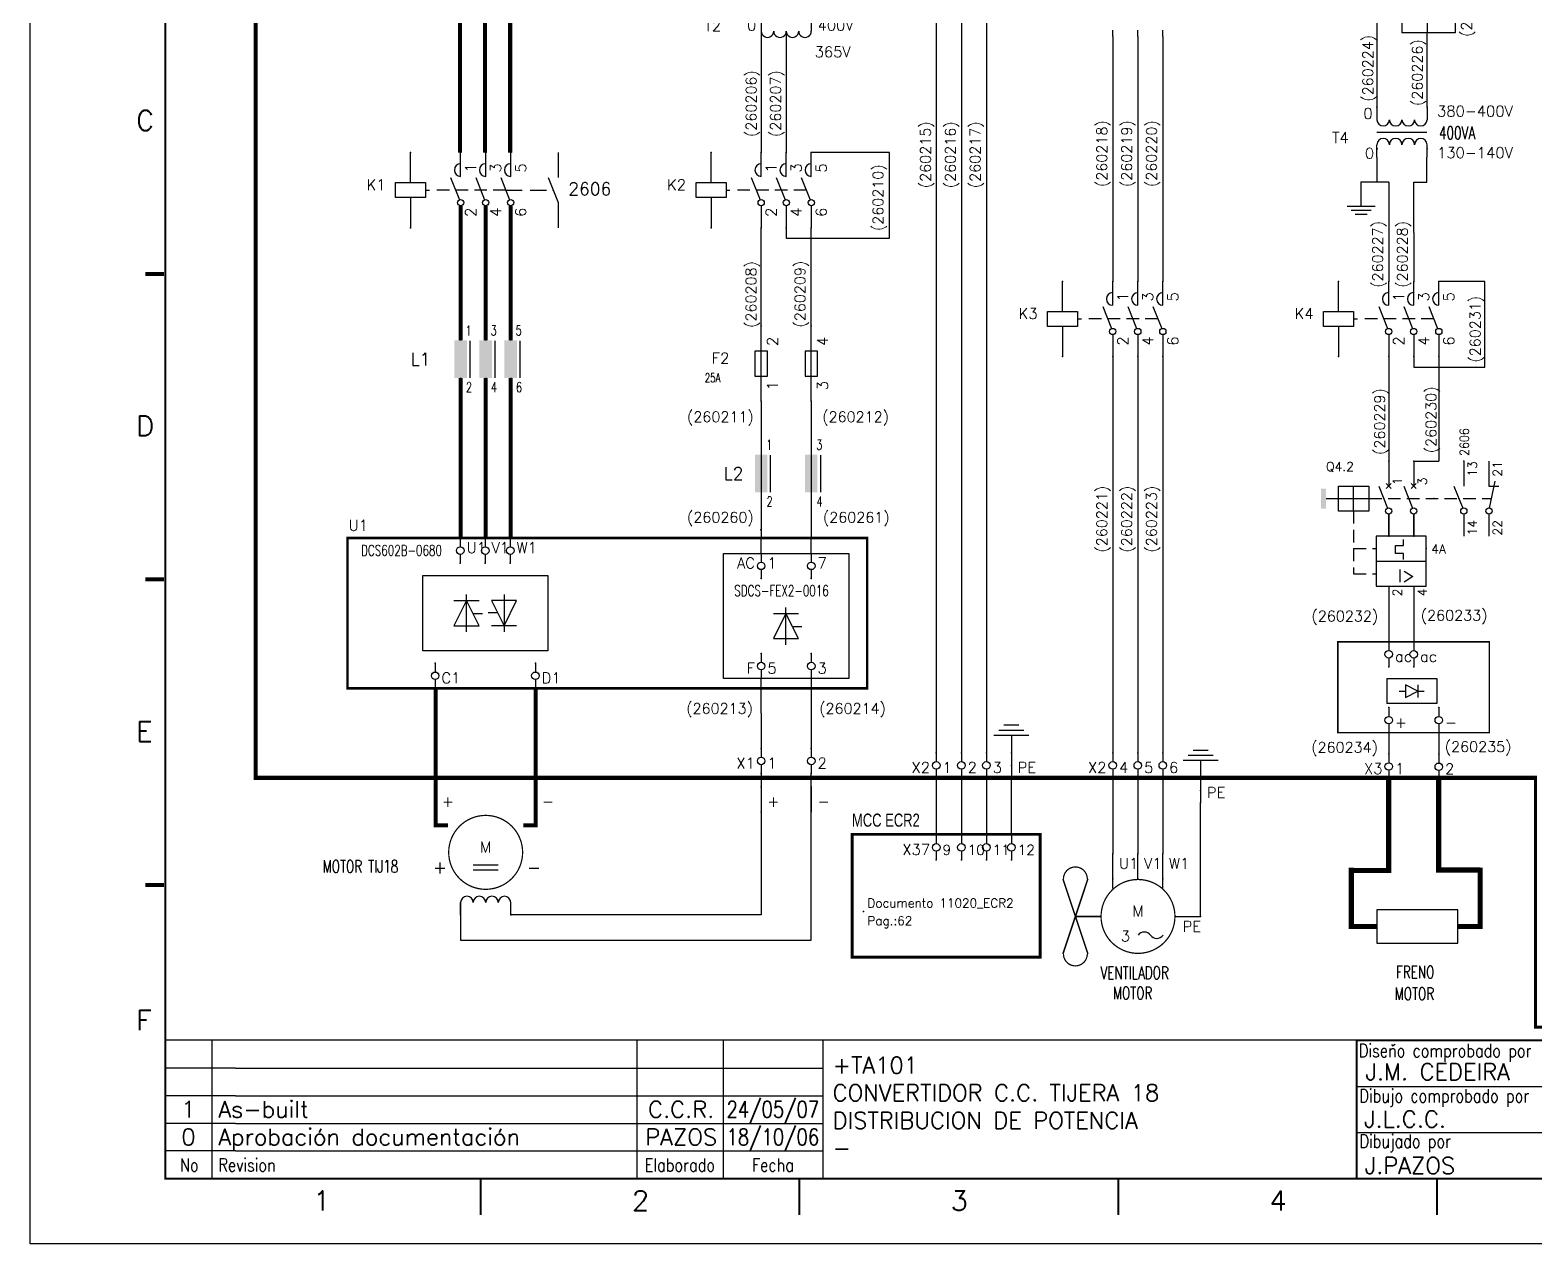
# Model space of a CAD drawing. Extents: x -25 to 1044, y -25744 to 292.
# Drawn here: x -3.7 to 226.6, y -302.2 to -116.4 of the extents above; entities that cross this region are included whole.
import ezdxf
from ezdxf.enums import TextEntityAlignment as Align

# ---------------------------------------------------------------- set-up
doc = ezdxf.new("R2010")
doc.units = 0
doc.header["$LTSCALE"] = 10
doc.header["$MEASUREMENT"] = 0
doc.linetypes.add('DASHDOT', pattern=[1, 0.5, -0.25, 0, -0.25])
doc.linetypes.add('HIDDEN', pattern=[0.375, 0.25, -0.125])
doc.layers.get('0').update_dxf_attribs({"linetype": 'CONTINUOUS'})
for name, color, linetype in [('$MKLNK', 7, 'HIDDEN'), ('1', 7, 'CONTINUOUS'), ('10', 5, 'CONTINUOUS'), ('102', 7, 'CONTINUOUS'), ('2', 7, 'CONTINUOUS'), ('4', 7, 'HIDDEN'), ('8', 1, 'CONTINUOUS'), ('9', 6, 'CONTINUOUS'), ('DIBUJO', 7, 'CONTINUOUS'), ('NODE', 7, 'CONTINUOUS')]:
    doc.layers.add(name, color=color, linetype=linetype)
doc.styles.add('HELV', font='HELVBLD.SHX', dxfattribs={"width": 1.2})
doc.styles.add('LABEL', font='SIMPLEX', dxfattribs={"width": 0.8, "height": 4})
doc.styles.add('ROMANS', font='romans')
doc.styles.get("Standard").update_dxf_attribs({"font": 'simplex'})

# ---------------------------------------------------------------- blocks, each defined once
blk = doc.blocks.new('NOD', base_point=(237.5, 170))
at = {"layer": 'NODE'}
blk.add_point((237.5, 170), dxfattribs=at)
blk = doc.blocks.new('$071501S')
at = {"layer": '2'}
for p, q in [((0, -6), (0, 0)), ((-3, -6), (3, -6)), ((-3, -9), (-3, -6)), ((3, -6), (3, -9)), ((3, -9), (-3, -9)), ((0, -9), (0, -15))]:
    blk.add_line(p, q, dxfattribs=at)
at = {"layer": '2', "rotation": 90}
for p in [(0, 0), (0, -15)]:
    blk.add_blockref('NOD', p, dxfattribs=at)
at = {"layer": '8'}
for tag, p in [('1A', (1, -3.325)), ('2A', (1, -13.325))]:
    blk.add_attdef(tag, p, '', height=2.15, dxfattribs=at)
at = {"layer": '9'}
blk.add_attdef('ID', text='', height=2.15, dxfattribs=at).set_placement((-5, -7.5), align=Align.RIGHT)
blk = doc.blocks.new('$71302MS')
at = {"layer": '$MKLNK'}
blk.add_line((9, -7.5), (-5, -7.5), dxfattribs=at)
for p, q in [((0, -4.75), (0, 0)), ((5, -4.75), (5, 0)), ((10, -4.75), (10, 0)), ((0, -10.62), (0, -15)), ((5, -10.62), (5, -15)), ((10, -10.62), (10, -15))]:
    blk.add_line(p, q)
at = {"layer": '102'}
for p, q in [((-2, -5), (-0.23, -9.42)), ((3, -5), (4.77, -9.42)), ((8, -5), (9.77, -9.42))]:
    blk.add_line(p, q, dxfattribs=at)
for centre in [(0, -10), (5, -10), (10, -10)]:
    blk.add_circle(centre, 0.625, dxfattribs=at)
for centre in [(0, -3.5), (5, -3.5), (10, -3.5)]:
    blk.add_arc(centre, 1.25, 90, 270, dxfattribs=at)
at = {"layer": '2'}
for p in [(0, 0), (5, 0), (10, 0), (0, -15), (5, -15), (10, -15)]:
    blk.add_blockref('NOD', p, dxfattribs=at)
at = {"layer": '8', "flags": 8}
for tag, p in [('1A', (3.07, -4)), ('3A', (8.07, -4)), ('5A', (13.07, -4))]:
    blk.add_attdef(tag, p, '', height=2.15, rotation=90, dxfattribs=at)
for tag, p in [('2A', (3.07, -11)), ('4A', (8.07, -11)), ('6A', (13.07, -11))]:
    blk.add_attdef(tag, text='', height=2.15, rotation=90, dxfattribs=at).set_placement(p, align=Align.RIGHT)
at = {"layer": '9'}
blk.add_attdef('ID', text='', height=2.15, rotation=90, dxfattribs=at).set_placement((-7.25, -7.5), align=Align.CENTER)
blk = doc.blocks.new('$$PLU21')
blk.add_line((0, -2.5), (0, 2.5))
at = {"layer": '2'}
for p in [(0, 2.5), (0, -2.5)]:
    blk.add_blockref('NOD', p, dxfattribs=at)
at = {"layer": '8'}
blk.add_attdef('*A', (1.25, -0.5), '', height=2.15, dxfattribs=at)
at = {"layer": '9'}
blk.add_attdef('ID', text='', height=2.15, dxfattribs=at).set_placement((-1.25, -0.5), align=Align.RIGHT)
blk = doc.blocks.new('$$PLD12')
blk.add_line((0, 2.5), (0, -2.5))
at = {"layer": '2'}
for p in [(0, 2.5), (0, -2.5)]:
    blk.add_blockref('NOD', p, dxfattribs=at)
at = {"layer": '8'}
blk.add_attdef('*A', (1.25, -1.5), '', height=2.15, dxfattribs=at)
at = {"layer": '9'}
blk.add_attdef('ID', text='', height=2.15, dxfattribs=at).set_placement((-1.25, -1.5), align=Align.RIGHT)
blk = doc.blocks.new('$021501')
at = {"layer": '2'}
for p, q in [((0, -6), (0, 0)), ((-3.5, -6), (3.5, -6)), ((-2.5, -7), (2.5, -7)), ((-1.5, -8), (1.5, -8))]:
    blk.add_line(p, q, dxfattribs=at)
blk.add_blockref('NOD', (0, 0), dxfattribs=at)
blk = doc.blocks.new('$$PLD12C')
for p, q in [((0, 2.5), (0, 0.75)), ((0, -0.75), (0, -2.5))]:
    blk.add_line(p, q)
at = {"layer": '2'}
blk.add_circle((0, 0), 0.75, dxfattribs=at)
for p in [(0, 2.5), (0, -2.5)]:
    blk.add_blockref('NOD', p, dxfattribs=at)
at = {"layer": '8'}
blk.add_attdef('*A', (1.25, -1.5), '', height=2.15, dxfattribs=at)
at = {"layer": '9'}
blk.add_attdef('ID', text='', height=2.15, dxfattribs=at).set_placement((-1.25, -1.5), align=Align.RIGHT)
blk = doc.blocks.new('ACAD1F02')
at = {"layer": '2'}
for p, q in [((360, 150), (365, 150)), ((360, 149.03), (365, 149.03))]:
    blk.add_line(p, q, dxfattribs=at)
blk.add_lwpolyline([(355.12, 152.5, 0.25, 0.25, 1), (369.88, 152.5, 0.25, 0.25, 1)], format="xyseb", close=True, dxfattribs=at)
blk.add_text('M', height=2.15, dxfattribs=at).set_placement((362.5, 152.5), align=Align.CENTER)
blk = doc.blocks.new('$060303')
at = {"layer": '2'}
for p, q in [((0, 0), (2.5, 0)), ((0, -10), (2.5, -10))]:
    blk.add_line(p, q, dxfattribs=at)
for centre in [(2.5, -1.25), (2.5, -3.75), (2.5, -6.25), (2.5, -8.75)]:
    blk.add_arc(centre, 1.25, 270, 90, dxfattribs=at)
for p in [(0, 0), (0, -10)]:
    blk.add_blockref('NOD', p, dxfattribs=at)
at = {"layer": '8'}
for tag, p in [('1A', (1.5, -3.325)), ('2A', (1.5, -13.325))]:
    blk.add_attdef(tag, text='', height=2.15, dxfattribs=at).set_placement(p, align=Align.RIGHT)
at = {"layer": '9'}
blk.add_attdef('ID', text='', height=2.15, dxfattribs=at).set_placement((0, 1.175), align=Align.CENTER)
blk = doc.blocks.new('$$PLU21C')
for p, q in [((0, 2.5), (0, 0.75)), ((0, -0.75), (0, -2.5))]:
    blk.add_line(p, q)
at = {"layer": '2'}
blk.add_circle((0, 0), 0.75, dxfattribs=at)
for p in [(0, 2.5), (0, -2.5)]:
    blk.add_blockref('NOD', p, dxfattribs=at)
at = {"layer": '8'}
blk.add_attdef('*A', (1.25, -0.5), '', height=2.15, dxfattribs=at)
at = {"layer": '9'}
blk.add_attdef('ID', text='', height=2.15, dxfattribs=at).set_placement((-1.25, -0.5), align=Align.RIGHT)
blk = doc.blocks.new('$070202D')
at = {"layer": '102'}
for p, q in [((0, 0), (5, 0)), ((5, -2), (10, 0)), ((10, 0), (15, 0))]:
    blk.add_line(p, q, dxfattribs=at)
blk.add_point((7.5, -1), dxfattribs=at)
blk = doc.blocks.new('$072101S')
at = {"layer": '2'}
for p, q in [((0, 0), (0, 15)), ((1.25, 10), (-1.25, 10)), ((-1.25, 10), (-1.25, 5)), ((1.25, 5), (1.25, 10)), ((-1.25, 5), (1.25, 5))]:
    blk.add_line(p, q, dxfattribs=at)
for p in [(0, 15), (0, 0)]:
    blk.add_blockref('NOD', p, dxfattribs=at)
at = {"layer": '8'}
blk.add_attdef('2A', (3.325, 11), '', height=2.15, rotation=90, dxfattribs=at)
blk.add_attdef('ID', text='', height=2.15, rotation=90, dxfattribs=at).set_placement((-2.25, 7.5), align=Align.CENTER)
blk.add_attdef('1A', text='', height=2.15, rotation=90, dxfattribs=at).set_placement((3.325, 4), align=Align.RIGHT)
blk = doc.blocks.new('newcajec')
at = {"layer": '1'}
for p, q in [((179.4, 20.85), (0.13, 20.85)), ((7, 20.85), (7, 0)), ((71, 20.85), (71, 0)), ((84, 20.85), (84, 0.09)), ((99, 20.85), (99, 0)), ((184.64, 20.18), (184.81, 20.01)), ((184.81, 20.01), (185.18, 20.25)), ((10.6, 16.64), (0, 16.64)), ((10.6, 16.64), (99, 16.64)), ((179.4, 13.87), (215.2, 13.87)), ((10.6, 12.48), (0, 12.48)), ((10.6, 12.48), (99, 12.48)), ((10.6, 8.32), (0, 8.32)), ((10.6, 8.32), (99, 8.32)), ((179.4, 6.93), (267.63, 6.93)), ((10.6, 4.16), (0, 4.16)), ((10.6, 4.16), (99, 4.16))]:
    blk.add_line(p, q, dxfattribs=at)
at = {"layer": '1', "const_width": 0.3}
blk.add_lwpolyline([(0, 0), (0, 272.5), (383, 272.5), (383, 0)], close=True, dxfattribs=at)
at = {"layer": '1'}
for points in [[(-2.99, 136.23, 0.6, 0.6, 0), (-0.18, 136.23, 0.6, 0.6, 0)], [(-2.99, 90.23, 0.6, 0.6, 0), (-0.18, 90.23, 0.6, 0.6, 0)], [(-2.99, 44.23, 0.6, 0.6, 0), (-0.18, 44.23, 0.6, 0.6, 0)], [(383, 20.8, 0.3, 0.3, 0), (179.4, 20.8, 0.3, 0.3, 0), (179.4, 0, 0.3, 0.3, 0)], [(47.5, -5.5, 0.3, 0.3, 0), (47.5, -0.09, 0.3, 0.3, 0)], [(95.5, -5.5, 0.3, 0.3, 0), (95.5, -0.09, 0.3, 0.3, 0)], [(143.5, -5.5, 0.3, 0.3, 0), (143.5, -0.09, 0.3, 0.3, 0)], [(191.5, -5.5, 0.3, 0.3, 0), (191.5, -0.09, 0.3, 0.3, 0)]]:
    blk.add_lwpolyline(points, format="xyseb", dxfattribs=at)
at = {"layer": '1', "style": 'ROMANS'}
for s, p in [('C', (-4.37, 157.84)), ('D', (-4.37, 111.84)), ('E', (-4.37, 65.84)), ('F', (-4.37, 22.34)), ('1', (22.29, -4.82)), ('2', (70.29, -4.82)), ('3', (118.29, -4.82)), ('4', (166.29, -4.82))]:
    blk.add_text(s, height=3, dxfattribs=at).set_placement(p)
at = {"layer": '1', "style": 'LABEL', "width": 0.8}
for s, p in [('Diseno comprobado por', (179.73, 18.27)), ('Dibujo comprobado por', (179.81, 11.47)), ('Dibujado por', (179.83, 4.64)), ('No', (2.23, 1.05)), ('Revision', (8, 1.05))]:
    blk.add_text(s, height=2, dxfattribs=at).set_placement(p)
for s, p in [('Elaborado', (77.5, 1.05)), ('Fecha', (91.5, 1.05))]:
    blk.add_text(s, height=2, dxfattribs=at).set_placement(p, align=Align.CENTER)
at = {"layer": '10', "style": 'ROMANS'}
for tag, p in [('REV41', (3.5, 18.74)), ('REV43', (77.7, 18.74)), ('REV31', (3.5, 14.58)), ('REV33', (77.7, 14.58)), ('REV21', (3.5, 10.42)), ('REV23', (77.7, 10.42)), ('REV11', (3.5, 6.27)), ('REV13', (77.7, 6.27))]:
    blk.add_attdef(tag, text='', height=2.5, dxfattribs=at).set_placement(p, align=Align.MIDDLE)
for tag, p, height in [('REV42', (8, 17.49), 2.5), ('SHEETNAME1', (100.5, 15.83), 2.5), ('DOCUMENTTYPE', (216.43, 16.8), 2.5), ('NOTA', (305.32, 15.8), 3), ('DESIGNCHECK', (180.74, 14.83), 2.5), ('REV32', (8, 13.33), 2.5), ('SHEETNAME2', (100.5, 11.67), 2.5), ('OBJECT', (216.43, 12.4), 2.5), ('REV22', (8, 9.17), 2.5), ('ORDER', (305.32, 7.3), 4.5), ('SHEETNAME3', (100.5, 7.51), 2.5), ('DRAWINGCHECK', (180.53, 7.71), 2.5), ('CUSTOMER', (216.43, 8.08), 2.5), ('REV12', (8, 5.01), 2.5), ('SHEETNAME4', (100.5, 3.35), 2.5), ('DOCUMENT_ID', (305.32, 0.93), 4.4), ('USER', (180.63, 0.71), 2.5), ('DEPARTMENT', (271.93, 1.05), 2.5)]:
    blk.add_attdef(tag, p, '', height=height, dxfattribs=at)
for tag, width, p, p2 in [('REV44', 1.221199, (84.53, 17.49), (98.48, 17.49)), ('REV34', 1.221199, (84.53, 13.33), (98.48, 13.33)), ('REV24', 1.221199, (84.53, 9.17), (98.48, 9.17)), ('REV14', 1.221199, (84.53, 5.01), (98.48, 5.01)), ('CREATED2', 7.039915, (282.71, 1.05), (301.14, 1.05))]:
    blk.add_attdef(tag, text='', height=2.5, dxfattribs=dict(at, width=width)).set_placement(p, p2, align=Align.FIT)
for tag, p in [('SHEET', (382, 7.43)), ('NEXTSHEET', (382, 0.5))]:
    blk.add_attdef(tag, text='', height=2.5, dxfattribs=at).set_placement(p, align=Align.RIGHT)
blk = doc.blocks.new('IATR1A1C')
for p, q in [((0, -7.5), (0, -3.14)), ((5, -7.5), (5, -3.14)), ((10, -7.5), (10, -3.12)), ((0, -17.5), (0, -22.5)), ((5, -17.5), (5, -22.5)), ((10, -17.5), (10, -22.5))]:
    blk.add_line(p, q)
for p in [(-2.5, -10), (12.5, -10)]:
    blk.add_point(p)
at = {"layer": '102'}
for p, q in [((0, 7.5), (0, 2.5)), ((5, 7.5), (5, 2.5)), ((10, 7.5), (10, 2.5)), ((20, 7.5), (20, 2.5)), ((25, 7.5), (25, 2.5)), ((25.13, -1.89), (26.25, 3.5)), ((-2, 2.5), (-0.23, -1.92)), ((3, 2.5), (4.77, -1.92)), ((8, 2.5), (9.77, -1.92)), ((18, 2.5), (19.77, -1.92)), ((25, 2.5), (27, 2.5)), ((0, -3.12), (0, -7.5)), ((5, -3.12), (5, -7.5)), ((10, -3.12), (10, -7.5)), ((20, -3.12), (20, -7.5)), ((25, -3.12), (25, -7.5)), ((12.5, -7.5), (-2.5, -7.5)), ((-2.5, -7.5), (-2.5, -12.5)), ((5.42, -9.22), (5.42, -8)), ((12.5, -12.5), (12.5, -7.5)), ((3.82, -9.22), (5.42, -9.22)), ((3.82, -10.82), (3.82, -9.22)), ((5.42, -10.82), (3.82, -10.82)), ((5.42, -12), (5.42, -10.82)), ((-2.5, -12.5), (12.5, -12.5)), ((-2.5, -12.5), (-2.5, -17.5)), ((12.5, -17.5), (12.5, -12.5)), ((-2.5, -17.5), (12.5, -17.5))]:
    blk.add_line(p, q, dxfattribs=at)
for centre in [(0, -2.5), (5, -2.5), (10, -2.5), (20, -2.5), (25, -2.5)]:
    blk.add_circle(centre, 0.625, dxfattribs=at)
for p in [(-1, 0), (4, 0), (9, 0), (14, 0), (19, 0)]:
    blk.add_point(p, dxfattribs=at)
at = {"layer": '2', "linetype": 'HIDDEN'}
for p, q in [((-3.86, 0), (25.46, 0)), ((-7, -2.5), (-7, -15)), ((-7, -10), (-2.5, -10)), ((-7, -15), (-2.5, -15))]:
    blk.add_line(p, q, dxfattribs=at)
at = {"layer": '2'}
blk.add_trace([(-12.5, 2), (-13.5, 2), (-12.5, -2), (-13.5, -2)], dxfattribs=at)
at = {"layer": 'DIBUJO'}
for p, q in [((-12.5, 0), (-4, 0)), ((-10, -2.5), (-10, 2.5)), ((-10, 2.5), (-4, 2.5)), ((-7, -2.5), (-7, 2.5)), ((-4, 2.5), (-4, -2.5)), ((0.5, 3), (-0.5, 2)), ((-0.5, 3), (0.5, 2)), ((4.5, 3), (5.5, 2)), ((5.5, 3), (4.5, 2)), ((9.5, 3), (10.5, 2)), ((10.5, 3), (9.5, 2)), ((-4, -2.5), (-10, -2.5))]:
    blk.add_line(p, q, dxfattribs=at)
at = {"layer": '2'}
for p in [(0, 7.5), (5, 7.5), (10, 7.5), (20, 7.5), (0, -7.5), (5, -7.5), (10, -7.5)]:
    blk.add_blockref('NOD', p, dxfattribs=at)
at = {"layer": '102'}
blk.add_text('I>', height=2.52, dxfattribs=at).set_placement((5.97, -16.49), align=Align.CENTER)
at = {"layer": 'DIBUJO', "color": 1, "style": 'ROMANS'}
for s, p in [('13', (22.61, 4.39)), ('21', (27.61, 4.39)), ('1', (2.61, 2.68)), ('3', (7.61, 2.68)), ('5', (12.61, 2.68)), ('14', (22.61, -7.37)), ('22', (27.61, -7.37)), ('2', (2.61, -19.52)), ('4', (7.61, -19.52)), ('6', (12.61, -19.52))]:
    blk.add_text(s, height=1.8, rotation=90, dxfattribs=at).set_placement(p)
at = {"layer": 'DIBUJO', "color": 6, "style": 'ROMANS', "width": 0.8}
for p in [(21, 8.5), (26, 8.5)]:
    blk.add_attdef('PAGCAUXABIERTO1', p, '', height=1.8, rotation=90, dxfattribs=at)
at = {"layer": 'DIBUJO', "color": 6, "style": 'ROMANS'}
blk.add_attdef('REFERENCIA', (-12.5, 5.5), '', height=1.8, dxfattribs=at)
at = {"layer": 'DIBUJO', "color": 6, "style": 'ROMANS', "width": 0.8}
blk.add_attdef('REGULACION', (13.5, -11), '', height=1.8, dxfattribs=at)
blk = doc.blocks.new('T2')
for p, q in [((152.83, 172.88), (152.83, 177.24)), ((157.83, 172.88), (157.83, 177.24)), ((152.83, 162.88), (152.83, 157.88)), ((157.83, 162.88), (157.83, 157.88))]:
    blk.add_line(p, q)
for p in [(150.33, 170.38), (160.33, 170.38)]:
    blk.add_point(p)
at = {"layer": '102'}
for p, q in [((152.83, 187.88), (152.83, 182.88)), ((157.83, 187.88), (157.83, 182.88)), ((167.83, 187.88), (167.83, 182.88)), ((172.83, 187.88), (172.83, 182.88)), ((172.96, 178.49), (174.08, 183.88)), ((150.83, 182.88), (152.6, 178.46)), ((155.83, 182.88), (157.6, 178.46)), ((165.83, 182.88), (167.6, 178.46)), ((172.83, 182.88), (174.83, 182.88)), ((152.83, 177.25), (152.83, 172.88)), ((157.83, 177.25), (157.83, 172.88)), ((167.83, 177.25), (167.83, 172.88)), ((172.83, 177.25), (172.83, 172.88)), ((160.33, 172.88), (150.33, 172.88)), ((150.33, 172.88), (150.33, 167.88)), ((155.78, 170.99), (155.78, 172.21)), ((160.33, 167.88), (160.33, 172.88)), ((154.18, 170.99), (155.78, 170.99)), ((154.18, 169.39), (154.18, 170.99)), ((155.78, 169.39), (154.18, 169.39)), ((155.78, 168.21), (155.78, 169.39)), ((150.33, 167.88), (160.33, 167.88)), ((150.33, 167.88), (150.33, 162.88)), ((160.33, 162.88), (160.33, 167.88)), ((150.33, 162.88), (160.33, 162.88))]:
    blk.add_line(p, q, dxfattribs=at)
for centre in [(152.83, 177.88), (157.83, 177.88), (167.83, 177.88), (172.83, 177.88)]:
    blk.add_circle(centre, 0.625, dxfattribs=at)
for p in [(151.83, 180.38), (156.83, 180.38), (161.83, 180.38), (161.83, 180.38), (166.83, 180.38)]:
    blk.add_point(p, dxfattribs=at)
at = {"layer": '2', "linetype": 'HIDDEN'}
for p, q in [((148.96, 180.38), (173.29, 180.38)), ((145.83, 177.88), (145.83, 165.38)), ((145.83, 170.38), (150.33, 170.38)), ((145.83, 165.38), (150.33, 165.38))]:
    blk.add_line(p, q, dxfattribs=at)
at = {"layer": '2'}
blk.add_trace([(140.33, 182.38), (139.33, 182.38), (140.33, 178.38), (139.33, 178.38)], dxfattribs=at)
at = {"layer": 'DIBUJO'}
for p, q in [((153.33, 183.38), (152.33, 182.38)), ((152.33, 183.38), (153.33, 182.38)), ((157.33, 183.38), (158.33, 182.38)), ((158.33, 183.38), (157.33, 182.38)), ((140.33, 180.38), (148.83, 180.38)), ((142.83, 177.88), (142.83, 182.88)), ((142.83, 182.88), (148.83, 182.88)), ((145.83, 177.88), (145.83, 182.88)), ((148.83, 182.88), (148.83, 177.88)), ((148.83, 177.88), (142.83, 177.88))]:
    blk.add_line(p, q, dxfattribs=at)
at = {"layer": '2'}
for p in [(152.83, 187.88), (157.83, 187.88), (167.83, 187.88), (152.83, 172.88), (157.83, 172.88)]:
    blk.add_blockref('NOD', p, dxfattribs=at)
at = {"layer": '102'}
blk.add_text('I>', height=2.52, dxfattribs=at).set_placement((156.33, 163.72), align=Align.CENTER)
at = {"layer": 'DIBUJO', "color": 1, "style": 'ROMANS'}
for s, p in [('13', (170.43, 184.76)), ('21', (175.43, 184.76)), ('1', (155.43, 183.05)), ('3', (160.43, 183.05)), ('14', (170.43, 173)), ('22', (175.43, 173)), ('4', (160.43, 160.86)), ('2', (155.43, 160.86))]:
    blk.add_text(s, height=1.8, rotation=90, dxfattribs=at).set_placement(p)
at = {"layer": 'DIBUJO', "color": 6, "style": 'ROMANS', "width": 0.8}
for p in [(168.83, 188.88), (173.83, 188.88)]:
    blk.add_attdef('PAGCAUXABIERTO1', p, '', height=1.8, rotation=90, dxfattribs=at)
at = {"layer": 'DIBUJO', "color": 6, "style": 'ROMANS'}
blk.add_attdef('REFERENCIA', (140.33, 185.88), '', height=1.8, dxfattribs=at)
at = {"layer": 'DIBUJO', "color": 6, "style": 'ROMANS', "width": 0.8}
blk.add_attdef('REGULACION', (161.33, 169.38), '', height=1.8, dxfattribs=at)
blk = doc.blocks.new('TRAFO')
at = {"layer": '2'}
for p, q in [((226.86, 189.08), (226.86, 186.58)), ((236.86, 189.08), (236.86, 186.58))]:
    blk.add_line(p, q, dxfattribs=at)
for centre in [(228.11, 186.58), (230.61, 186.58), (233.11, 186.58), (235.61, 186.58)]:
    blk.add_arc(centre, 1.25, 180, 0, dxfattribs=at)
at = {"layer": '2', "rotation": 270}
for p in [(226.86, 189.08), (236.86, 189.08)]:
    blk.add_blockref('NOD', p, dxfattribs=at)
at = {"layer": '8'}
for tag, p in [('380-400V', (253.99, 187.22)), ('2A', (225.98, 186.74))]:
    blk.add_attdef(tag, text='', height=2.15, dxfattribs=at).set_placement(p, align=Align.RIGHT)
at = {"layer": '9'}
blk.add_attdef('ID', text='', height=2.15, dxfattribs=at).set_placement((219.58, 181.92), align=Align.CENTER)
blk = doc.blocks.new('TRAFO1')
at = {"layer": '2'}
for p, q in [((0, 0), (0, 2.5)), ((10, 0), (10, 2.5))]:
    blk.add_line(p, q, dxfattribs=at)
for centre in [(1.25, 2.5), (3.75, 2.5), (6.25, 2.5), (8.75, 2.5)]:
    blk.add_arc(centre, 1.25, 0, 180, dxfattribs=at)
for p, rotation in [((0.01, 1.71), 90), ((10.01, 1.71), 270)]:
    blk.add_blockref('NOD', p, dxfattribs=dict(at, rotation=rotation))
at = {"layer": '8'}
for tag, p in [('2A', (-0.56, -0.27)), ('380-400V', (27.13, -0.16))]:
    blk.add_attdef(tag, text='', height=2.15, dxfattribs=at).set_placement(p, align=Align.RIGHT)
blk = doc.blocks.new('$PP313')
at = {"layer": '2'}
blk.add_blockref('NOD', (0, 0), dxfattribs=at)
at = {"layer": '8'}
blk.add_attdef('1A', (1, -3.325), '', height=2.15, dxfattribs=at)
at = {"layer": '9'}
blk.add_attdef('ID', (1, 1), '', height=2.15, dxfattribs=at)

msp = doc.modelspace()

# ---------------------------------------------------------------- linework, layer by layer
for p, q in [((203.95, -215.71), (211.61, -215.71)), ((205.86, -217.63), (206.82, -217.63)), ((206.82, -216.67), (206.82, -218.59)), ((208.74, -217.63), (206.82, -216.67)), ((206.82, -218.59), (208.74, -217.63)), ((208.74, -216.67), (208.74, -218.59)), ((208.74, -217.63), (209.7, -217.63)), ((211.61, -219.55), (203.95, -219.55))]:
    msp.add_line(p, q)
at = {"layer": '102'}
for p, q in [((62.21, -163.94), (62.21, -160.11)), ((66.04, -163.94), (66.04, -160.11)), ((69.88, -163.94), (69.88, -160.11)), ((62.21, -169.69), (62.21, -173.53)), ((66.04, -169.69), (66.04, -173.53)), ((69.88, -169.69), (69.88, -173.53))]:
    msp.add_line(p, q, dxfattribs=at)
for points in [[(63.17, -163.94), (61.25, -163.94), (63.17, -169.69), (61.25, -169.69)], [(67, -163.94), (65.08, -163.94), (67, -169.69), (65.08, -169.69)], [(70.83, -163.94), (68.92, -163.94), (70.83, -169.69), (68.92, -169.69)], [(109.17, -181.44), (107.25, -181.44), (109.17, -187.19), (107.25, -187.19)], [(116.83, -181.44), (114.92, -181.44), (116.83, -187.19), (114.92, -187.19)]]:
    msp.add_solid(points, dxfattribs=at)
at = {"layer": '2', "color": 7}
for p, q in [((135.01, -79.9), (135.01, -218.33)), ((138.85, -83.73), (138.85, -218.33)), ((142.68, -87.57), (142.68, -218.33)), ((214.42, -93.87), (214.42, -116.87)), ((108.21, -116.62), (108.21, -135.19)), ((112.04, -116.62), (112.04, -135.19)), ((162.02, -117.45), (162.02, -116.44)), ((162.02, -117.45), (162.02, -135.19)), ((165.85, -117.45), (165.85, -116.44)), ((165.85, -117.45), (165.85, -135.19)), ((169.68, -117.45), (169.68, -116.44)), ((169.68, -117.45), (169.68, -135.19)), ((202.46, -116.87), (202.46, -128.24)), ((214.42, -116.87), (206.29, -116.87)), ((210.12, -116.87), (210.12, -128.24)), ((202.46, -132.08), (210.12, -132.08)), ((127.84, -135.19), (115.88, -135.19)), ((127.84, -148.3), (127.84, -135.19)), ((162.02, -135.19), (162.02, -154.91)), ((165.85, -135.19), (165.85, -154.91)), ((169.68, -135.19), (169.68, -154.91)), ((202.46, -135.91), (202.46, -139.74)), ((210.12, -139.74), (210.12, -135.91)), ((204.26, -139.74), (200.05, -139.74)), ((204.26, -139.74), (204.26, -147.41)), ((208.09, -147.41), (208.09, -139.74)), ((208.09, -139.74), (210.12, -139.74)), ((108.21, -161.74), (108.21, -146.69)), ((112.04, -146.69), (112.04, -148.3)), ((115.88, -161.74), (115.88, -146.69)), ((204.26, -147.41), (204.26, -154.91)), ((208.09, -147.41), (208.09, -154.91)), ((112.04, -148.3), (127.84, -148.3)), ((218.98, -154.91), (211.92, -154.91)), ((218.98, -168.02), (218.98, -154.91)), ((63.61, -164), (63.61, -169.69)), ((67.44, -164), (67.44, -169.69)), ((71.27, -164), (71.27, -169.69)), ((162.02, -166.41), (162.02, -228.43)), ((165.85, -166.41), (165.85, -227.08)), ((169.68, -166.41), (169.68, -227.08)), ((204.26, -166.41), (204.26, -179.41)), ((208.09, -166.41), (208.09, -168.02)), ((208.09, -168.02), (218.98, -168.02)), ((211.92, -166.41), (211.92, -182.41)), ((108.21, -173.24), (108.21, -176.24)), ((115.88, -173.24), (115.88, -176.24)), ((108.21, -176.24), (108.21, -191.13)), ((115.88, -176.24), (115.88, -191.05)), ((108.21, -178.87), (108.21, -189.88)), ((115.88, -178.87), (115.88, -189.8)), ((109.61, -181.49), (109.61, -187.19)), ((117.27, -181.49), (117.27, -187.19)), ((208.09, -182.41), (211.92, -182.41)), ((108.21, -191.13), (108.21, -194.2)), ((115.88, -191.05), (115.88, -194.28)), ((108.21, -196.54), (108.21, -194.11)), ((115.88, -196.54), (115.88, -194.28)), ((102.46, -196.54), (121.63, -196.54)), ((102.46, -215.71), (102.46, -196.54)), ((121.63, -196.54), (121.63, -215.71)), ((56.4, -199.95), (75.56, -199.95)), ((56.4, -211.45), (56.4, -199.95)), ((75.56, -199.95), (75.56, -211.45)), ((75.56, -211.45), (56.4, -211.45)), ((121.63, -215.71), (102.46, -215.71)), ((108.21, -216.77), (108.21, -215.71)), ((115.88, -215.62), (115.88, -221.14)), ((203.95, -215.71), (203.95, -219.55)), ((211.61, -215.71), (211.61, -219.55)), ((108.21, -220.99), (108.21, -216.77)), ((135.01, -218.33), (135.01, -227.08)), ((138.85, -218.33), (138.85, -227.08)), ((142.68, -218.33), (142.68, -227.08)), ((108.21, -220.99), (108.21, -226.41)), ((115.88, -221.14), (115.88, -226.41)), ((204.26, -224), (204.26, -227.25)), ((211.92, -224), (211.92, -228.64)), ((108.21, -230.24), (108.21, -251.9)), ((115.88, -255.73), (115.88, -230.24)), ((135.01, -230.92), (135.01, -239.64)), ((138.85, -230.92), (138.85, -239.64)), ((142.68, -230.92), (142.68, -239.64)), ((146.51, -239.64), (146.51, -230.92)), ((162.02, -230.92), (162.02, -242.54)), ((165.85, -230.92), (165.85, -242.54)), ((169.68, -230.92), (169.68, -242.54)), ((175.47, -252.12), (175.47, -234.75)), ((62.21, -249.98), (62.21, -255.73)), ((108.21, -251.9), (69.88, -251.9)), ((171.64, -252.12), (175.47, -252.12)), ((62.21, -255.73), (115.88, -255.73))]:
    msp.add_line(p, q, dxfattribs=at)
at = {"layer": '2'}
for p, q in [((56.84, -140.94), (57.42, -140.94)), ((102.84, -140.94), (103.42, -140.94)), ((156.65, -160.66), (157.22, -160.66)), ((198.89, -160.66), (199.46, -160.66)), ((204.26, -179.41), (204.26, -182.41)), ((61.19, -203.78), (65.02, -203.78)), ((63.11, -203.78), (61.19, -207.62)), ((63.11, -208.57), (63.11, -202.82)), ((65.02, -207.62), (63.11, -203.78)), ((66.94, -203.78), (68.86, -207.62)), ((70.77, -203.78), (66.94, -203.78)), ((68.86, -202.82), (68.86, -208.57)), ((68.86, -207.62), (70.77, -203.78)), ((112, -210.56), (112, -204.81)), ((64.13, -205.74), (65.54, -205.74)), ((67.83, -205.66), (66.42, -205.66)), ((110.09, -205.76), (113.92, -205.76)), ((112, -205.76), (110.09, -209.6)), ((113.92, -209.6), (112, -205.76)), ((204.26, -205.41), (204.26, -210.07)), ((208.09, -205.41), (208.09, -210.08)), ((61.19, -207.62), (65.02, -207.62)), ((70.77, -207.62), (66.94, -207.62)), ((113.03, -207.72), (114.44, -207.72)), ((110.09, -209.6), (113.92, -209.6)), ((162.02, -247.84), (162.02, -244.45)), ((169.68, -247.84), (169.68, -244.45)), ((214.83, -251.13), (202.45, -251.13)), ((202.45, -251.13), (202.45, -256.19)), ((214.83, -256.19), (214.83, -251.13)), ((202.45, -256.19), (214.83, -256.19))]:
    msp.add_line(p, q, dxfattribs=at)
at = {"layer": '2', "color": 7, "linetype": 'HIDDEN'}
msp.add_line((69.11, -140.94), (76.39, -140.94), dxfattribs=at)
at = {"layer": '2', "color": 3, "linetype": 'DASHDOT'}
for points in [[(401.36, -269.09, 0.46, 0.46, 0), (226.73, -269.09, 0.46, 0.46, 0), (226.73, -230.92, 0.644, 0.644, 0), (30.83, -230.92, 0.644, 0.644, 0), (30.83, -23.48, 0.644, 0.644, 0)], [(122.14, -239.55, 0.438, 0.438, 0), (150.91, -239.55, 0.438, 0.438, 0), (150.91, -258.36, 0.438, 0.438, 0), (122.14, -258.36, 0.438, 0.438, 0), (122.14, -239.55, 0.438, 0.438, 0)]]:
    msp.add_lwpolyline(points, format="xyseb", dxfattribs=at)
at = {"layer": '2', "color": 7}
for points, const_width in [([(62.12, -63.7), (62.12, -135.19)], 0.613), ([(65.96, -63.7), (65.96, -135.19)], 0.613), ([(69.79, -63.7), (69.79, -135.19)], 0.613), ([(60.29, -238.17), (58.38, -238.17), (58.38, -217.2)], 0.613), ([(71.79, -238.17), (73.71, -238.17), (73.71, -217.2)], 0.613), ([(198.91, -245.09), (204.24, -245.09), (204.26, -231.09)], 0.81), ([(218.26, -245), (211.91, -245), (211.91, -231.07)], 0.81), ([(202.45, -253.66), (198.52, -253.66), (198.52, -244.68)], 0.81), ([(214.83, -253.66), (218.26, -253.66), (218.26, -244.64)], 0.81)]:
    msp.add_lwpolyline(points, dxfattribs=dict(at, const_width=const_width))
for points in [[(62.21, -143.38, 0.613, 0.613, 0), (62.21, -163.94, 0.613, 0.613, 0)], [(66.04, -143.38, 0.613, 0.613, 0), (66.04, -163.94, 0.613, 0.613, 0)], [(69.88, -143.38, 0.613, 0.613, 0), (69.88, -163.94, 0.613, 0.613, 0)], [(62.21, -169.69, 0.613, 0.613, 0), (62.21, -194.15, 0.613, 0.613, 0)], [(66.04, -169.69, 0.613, 0.613, 0), (66.04, -194.15, 0.613, 0.613, 0)], [(69.88, -169.69, 0.613, 0.613, 0), (69.88, -194.15, 0.613, 0.613, 0)], [(44.9, -217.2, 0.383, 0.383, 0), (124.44, -217.2, 0.383, 0.383, 0), (124.44, -194.2, 0.383, 0.383, 0), (44.9, -194.2, 0.383, 0.383, 0), (44.9, -217.2, 0.383, 0.383, 0)], [(196.46, -224, 0.232, 0.232, 0), (219.65, -224, 0.232, 0.232, 0), (219.65, -210.08, 0.232, 0.232, 0), (196.46, -210.08, 0.232, 0.232, 0), (196.46, -224, 0.232, 0.232, 0)]]:
    msp.add_lwpolyline(points, format="xyseb", dxfattribs=at)
at = {"layer": '2'}
for points in [[(154.39, -246.37, 0.23, 0.23, 0), (158.22, -257.87, 0.23, 0.23, 0)], [(158.22, -246.37, 0.23, 0.23, 0), (154.39, -257.87, 0.23, 0.23, 0)], [(154.48, -246.37, 0.192, 0.192, -0.414214), (156.3, -244.55, 0.192, 0.192, -0.414214), (158.12, -246.37, 0.192, 0.192, -1)], [(154.48, -257.87, 0.192, 0.192, 0.414214), (156.3, -259.69, 0.192, 0.192, 0.414214), (158.12, -257.87, 0.192, 0.192, 1)]]:
    msp.add_lwpolyline(points, format="xyseb", dxfattribs=at)
msp.add_lwpolyline([(160.23, -252.12, 0.192, 0.192, 1), (171.54, -252.12, 0.192, 0.192, 1)], format="xyseb", close=True, dxfattribs=at)
at = {"layer": '2', "linetype": 'HIDDEN'}
msp.add_lwpolyline([(156.3, -252.12, 0.23, 0.23, 0), (160.14, -252.12, 0.23, 0.23, 0)], format="xyseb", dxfattribs=at)
at = {"layer": '2'}
for centre, start, end in [((166.85, -255.71), 36.8699, 143.1301), ((168.76, -254.28), 216.8699, 323.1301)]:
    msp.add_arc(centre, 1.2, start, end, dxfattribs=at)
at = {"layer": 'DIBUJO'}
msp.add_lwpolyline([(-3.69, -5.25), (416.31, -5.25), (416.31, -302.25), (-3.69, -302.25), (-3.69, -5.25)], dxfattribs=at)

# ---------------------------------------------------------------- block references
ref = msp.add_blockref('T2', (87.09, -326.45), dxfattribs=dict(xscale=0.7666715241467432, yscale=0.7666715241467432, zscale=0.7666715241467432))
ref.add_attrib('REFERENCIA', 'Q4.2', (194.67, -183.94), dxfattribs={"layer": 'DIBUJO', "color": 6, "height": 1.38, "style": 'ROMANS'})
ref.add_attrib('REGULACION', '4A', (210.77, -196.59), dxfattribs={"layer": 'DIBUJO', "color": 6, "height": 1.38, "style": 'ROMANS'})
ref.add_attrib('PAGCAUXABIERTO1', '2606', (216.52, -181.64), dxfattribs={"layer": 'DIBUJO', "color": 6, "height": 1.38, "rotation": 90, "style": 'ROMANS', "width": 0.9})
ref = msp.add_blockref('$$PLD12C', (146.51, -241.55), dxfattribs=dict(xscale=0.7666715241467432, yscale=0.7666715241467432, zscale=0.7666715241467432))
ref.add_attrib('*A', '12', (147.47, -242.7), dxfattribs={"layer": '8', "height": 1.533})
at = {"layer": '2', "color": 7}
ref = msp.add_blockref('newcajec', (16.99, -292.25), dxfattribs=dict(at, xscale=1.01651376146789, yscale=1.01651376146789, zscale=1.01651376146789))
ref.add_attrib('REV24', '24/05/07', dxfattribs={"layer": '10', "height": 2.541, "style": 'ROMANS', "width": 0.728168}).set_placement((102.91, -282.92), (117.09, -282.92), align=Align.FIT)
ref.add_attrib('SHEETNAME3', 'DISTRIBUCION DE POTENCIA', (119.14, -284.62), dxfattribs={"layer": '10', "height": 2.5413, "style": 'ROMANS'})
ref.add_attrib('SHEETNAME2', 'CONVERTIDOR C.C. TIJERA 18', (119.14, -280.39), dxfattribs={"layer": '10', "height": 2.5413, "style": 'ROMANS'})
ref.add_attrib('SHEETNAME1', '+TA101', (119.14, -276.16), dxfattribs={"layer": '10', "height": 2.541, "style": 'ROMANS'})
ref.add_attrib('USER', 'J.PAZOS', (200.6, -291.53), dxfattribs={"layer": '10', "height": 2.541, "style": 'ROMANS'})
ref.add_attrib('DRAWINGCHECK', 'J.L.C.C.', (200.5, -284.41), dxfattribs={"layer": '10', "height": 2.541, "style": 'ROMANS'})
ref.add_attrib('DESIGNCHECK', 'J.M. CEDEIRA', (200.71, -277.17), dxfattribs={"layer": '10', "height": 2.5413, "style": 'ROMANS'})
ref.add_attrib('REV22', 'As-built', (25.12, -282.92), dxfattribs={"layer": '10', "height": 2.541, "style": 'ROMANS'})
ref.add_attrib('REV12', 'Aprobación documentación', (25.12, -287.15), dxfattribs={"layer": '10', "height": 2.5413, "style": 'ROMANS'})
ref.add_attrib('REV21', '1', dxfattribs={"layer": '10', "height": 2.54, "style": 'ROMANS'}).set_placement((20.54, -281.65), align=Align.MIDDLE)
ref.add_attrib('REV11', '0', dxfattribs={"layer": '10', "height": 2.54, "style": 'ROMANS'}).set_placement((20.54, -285.88), align=Align.MIDDLE)
ref.add_attrib('SHEETNAME4', '-', (119.14, -288.85), dxfattribs={"layer": '10', "height": 2.54, "style": 'ROMANS'})
ref.add_attrib('REV14', '18/10/06', dxfattribs={"layer": '10', "height": 2.541, "style": 'ROMANS', "width": 0.728168}).set_placement((102.91, -287.15), (117.09, -287.15), align=Align.FIT)
ref.add_attrib('REV23', 'C.C.R.', dxfattribs={"layer": '10', "height": 2.541, "style": 'ROMANS'}).set_placement((95.97, -281.65), align=Align.MIDDLE)
ref.add_attrib('REV13', 'PAZOS', dxfattribs={"layer": '10', "height": 2.541, "style": 'ROMANS'}).set_placement((95.97, -285.88), align=Align.MIDDLE)
ref = msp.add_blockref('IATR1A1C', (202.46, -99.62), dxfattribs=dict(at, xscale=0.7666715241467432, yscale=0.7666715241467432, zscale=0.7666715241467432))
ref.add_attrib('REFERENCIA', 'Q4.1', (192.87, -95.79), dxfattribs={"layer": 'DIBUJO', "color": 6, "height": 1.917, "style": 'ROMANS'})
ref.add_attrib('REGULACION', '1-1,6A', (189.04, -105.37), dxfattribs={"layer": 'DIBUJO', "color": 6, "height": 1.38, "style": 'ROMANS', "width": 0.9})
ref.add_attrib('PAGCAUXABIERTO1', '2606', (218.56, -93.1), dxfattribs={"layer": 'DIBUJO', "color": 6, "height": 1.38, "rotation": 90, "style": 'ROMANS', "width": 0.9})
ref = msp.add_blockref('$060303', (115.88, -114.7), dxfattribs=dict(at, xscale=0.7666715241467432, yscale=0.7666715241467432, zscale=0.7666715241467432, rotation=270))
ref.add_attrib('ID', 'T2', dxfattribs={"layer": '9', "height": 1.648}).set_placement((100.81, -116.62), align=Align.CENTER)
ref.add_attrib('1A', '400V', dxfattribs={"layer": '8', "height": 1.648}).set_placement((122.36, -116.53), align=Align.RIGHT)
ref.add_attrib('2A', '0', dxfattribs={"layer": '8', "height": 1.65}).set_placement((107.47, -116.53), align=Align.RIGHT)
at = {"layer": '2', "color": 7, "xscale": 0.7666715241467432, "yscale": 0.7666715241467432, "zscale": 0.7666715241467432}
for name, p, values in [('TRAFO', (28.53, -273.21), {'2A': '0', '380-400V': '380-400V', 'ID': 'T4'}), ('TRAFO1', (202.46, -135.91), {'380-400V': '130-140V', '2A': '0'}), ('$072101S', (115.88, -173.24), {'1A': '3', '2A': '4'}), ('$$PLU21C', (62.15, -196.12), {'*A': 'U1'}), ('$$PLU21C', (65.98, -196.12), {'*A': 'V1'}), ('$$PLU21C', (69.81, -196.12), {'*A': 'W1'}), ('$$PLU21C', (108.21, -198.46), {'ID': 'AC', '*A': '1'}), ('$$PLU21C', (115.88, -198.46), {'*A': '7'}), ('$$PLD12C', (108.21, -213.79), {'ID': 'F', '*A': '5'}), ('$$PLD12C', (115.88, -213.79), {'*A': '3'}), ('$$PLD12C', (204.26, -211.99), {'*A': 'ac'}), ('$$PLD12C', (208.09, -212), {'*A': 'ac'}), ('$$PLD12C', (58.31, -215.28), {'*A': 'C1'}), ('$$PLD12C', (73.65, -215.28), {'*A': 'D1'}), ('$$PLD12C', (204.26, -222.08), {'*A': '+'}), ('$$PLD12C', (211.92, -222.08), {'*A': '-'}), ('$$PLD12C', (108.21, -228.32), {'ID': 'X1', '*A': '1'}), ('$$PLD12C', (115.88, -228.32), {'*A': '2'}), ('$$PLD12C', (135.01, -229), {'ID': 'X2', '*A': '1'}), ('$$PLD12C', (138.85, -229), {'*A': '2'}), ('$$PLD12C', (142.68, -229), {'*A': '3'}), ('$$PLD12', (146.51, -229), {'*A': 'PE'}), ('$$PLD12C', (162.02, -229), {'ID': 'X2', '*A': '4'}), ('$$PLD12C', (165.85, -229), {'*A': '5'}), ('$$PLD12C', (169.68, -229), {'*A': '6'}), ('$$PLD12C', (204.26, -229.17), {'ID': 'X3', '*A': '1'}), ('$$PLD12C', (211.92, -229.21), {'*A': '2'}), ('$$PLD12', (58.38, -234.19), {'*A': '+'}), ('$$PLD12', (73.71, -234.19), {'*A': '-'}), ('$$PLD12', (108.21, -234.19), {'*A': '+'}), ('$$PLD12', (115.88, -234.19), {'*A': '-'}), ('$$PLD12', (175.47, -232.83), {'*A': 'PE'}), ('$$PLU21', (162.02, -244.45), {'*A': 'U1'}), ('$$PLU21', (165.85, -244.45), {'*A': 'V1'}), ('$$PLU21', (169.68, -244.45), {'*A': 'W1'})]:
    msp.add_blockref(name, p, dxfattribs=at).add_auto_attribs(values)
at = {"layer": '2'}
for name, p, xscale, yscale, zscale, values in [('$71302MS', (62.21, -135.19), 0.7666715241467432, 0.7666715241467432, 0.7666715241467432, {'1A': '1', '2A': '2', '3A': '3', '4A': '4', '5A': '5', '6A': '6'}), ('$71302MS', (108.21, -135.19), 0.7666715241467432, 0.7666715241467432, 0.7666715241467432, {'1A': '1', '2A': '2', '3A': '3', '4A': '4', '5A': '5', '6A': '6'}), ('$71302MS', (162.02, -154.91), 0.7666715241467432, 0.7666715241467432, 0.7666715241467432, {'1A': '1', '2A': '2', '3A': '3', '4A': '4', '5A': '5', '6A': '6'}), ('$71302MS', (204.26, -154.91), 0.7666715241467432, 0.7666715241467432, 0.7666715241467432, {'1A': '1', '2A': '2', '3A': '3', '4A': '4', '5A': '5', '6A': '6'}), ('$PP313', (123.85, -251.37), 0.6259872994658305, 0.6259872994658305, 0.6259872994658305, {'ID': 'Documento 11020_ECR2', '1A': 'Pag.:62'})]:
    msp.add_blockref(name, p, dxfattribs=dict(at, xscale=xscale, yscale=yscale, zscale=zscale)).add_auto_attribs(values)
at = {"layer": '2', "color": 7, "xscale": 0.7666715241467432, "yscale": 0.7666715241467432, "zscale": 0.7666715241467432}
for name, p, rotation in [('$070202D', (77.16, -135.19), 270), ('$021501', (146.51, -229), 180), ('$021501', (175.47, -232.83), 180)]:
    msp.add_blockref(name, p, dxfattribs=dict(at, rotation=rotation))
at = {"layer": '2', "color": 7}
for name, p, xscale, yscale, zscale in [('$021501', (200.05, -139.74), 0.6133372193174033, 0.6133372193174033, 0.6133372193174033), ('ACAD1F02', (-211.88, -359.23), 0.7666715241467432, 0.7666715241467432, 0.7666715241467432)]:
    msp.add_blockref(name, p, dxfattribs=dict(at, xscale=xscale, yscale=yscale, zscale=zscale))
at = {"layer": '2', "xscale": 0.7666715241467432, "yscale": 0.7666715241467432, "zscale": 0.7666715241467432}
for name, p, rotation in [('NOD', (62.21, -160.11), 270), ('NOD', (66.04, -160.11), 270), ('NOD', (69.88, -160.11), 270), ('NOD', (62.21, -173.53), 270), ('NOD', (66.04, -173.53), 270), ('NOD', (69.88, -173.53), 270), ('NOD', (108.15, -192.95), 270), ('NOD', (108.21, -192.9), 270), ('NOD', (108.15, -194.2), 270), ('NOD', (108.21, -194.15), 270), ('$060303', (62.21, -251.9), 90)]:
    msp.add_blockref(name, p, dxfattribs=dict(at, rotation=rotation))
at = {"layer": '2', "color": 7}
ref = msp.add_blockref('$072101S', (108.21, -173.24), dxfattribs=dict(at, xscale=0.7666715241467432, yscale=0.7666715241467432, zscale=0.7666715241467432))
ref.add_attrib('ID', 'F2', dxfattribs={"layer": '8', "height": 1.648}).set_placement((101.99, -167.49), align=Align.CENTER)
ref.add_attrib('1A', '1', dxfattribs={"layer": '8', "height": 1.65, "rotation": 90}).set_placement((110.76, -170.17), align=Align.RIGHT)
ref.add_attrib('2A', '2', (110.76, -164.81), dxfattribs={"layer": '8', "height": 1.65, "rotation": 90})
ref = msp.add_blockref('$$PLD12C', (135.01, -241.55), dxfattribs=dict(at, xscale=0.7666715241467432, yscale=0.7666715241467432, zscale=0.7666715241467432))
ref.add_attrib('ID', 'X37', dxfattribs={"layer": '9', "height": 1.648}).set_placement((134.06, -242.7), align=Align.RIGHT)
ref.add_attrib('*A', '9', (135.97, -242.7), dxfattribs={"layer": '8', "height": 1.53})
ref = msp.add_blockref('$$PLD12C', (138.85, -241.55), dxfattribs=dict(at, xscale=0.7666715241467432, yscale=0.7666715241467432, zscale=0.7666715241467432))
ref.add_attrib('*A', '10', (139.81, -242.7), dxfattribs={"layer": '8', "height": 1.533})
ref = msp.add_blockref('$$PLD12C', (142.68, -241.55), dxfattribs=dict(at, xscale=0.7666715241467432, yscale=0.7666715241467432, zscale=0.7666715241467432))
ref.add_attrib('*A', '11', (143.64, -242.7), dxfattribs={"layer": '8', "height": 1.533})
ref = msp.add_blockref('$$PLU21', (173.55, -252.12), dxfattribs=dict(at, xscale=0.7666715241467432, yscale=0.7666715241467432, zscale=0.7666715241467432, rotation=270))
ref.add_attrib('*A', 'PE', (172.72, -254.49), dxfattribs={"layer": '8', "height": 1.648})
at = {"layer": '4'}
ref = msp.add_blockref('$071501S', (54.54, -135.19), dxfattribs=dict(at, xscale=0.7666715241467432, yscale=0.7666715241467432, zscale=0.7666715241467432))
ref.add_attrib('ID', 'K1', dxfattribs={"layer": '9', "height": 1.648}).set_placement((50.71, -140.94), align=Align.RIGHT)
ref = msp.add_blockref('$071501S', (100.54, -135.19), dxfattribs=dict(at, xscale=0.7666715241467432, yscale=0.7666715241467432, zscale=0.7666715241467432))
ref.add_attrib('ID', 'K2', dxfattribs={"layer": '9', "height": 1.648}).set_placement((96.71, -140.94), align=Align.RIGHT)
ref = msp.add_blockref('$071501S', (154.35, -154.91), dxfattribs=dict(at, xscale=0.7666715241467432, yscale=0.7666715241467432, zscale=0.7666715241467432))
ref.add_attrib('ID', 'K3', dxfattribs={"layer": '9', "height": 1.648}).set_placement((150.52, -160.66), align=Align.RIGHT)
ref = msp.add_blockref('$071501S', (196.59, -154.91), dxfattribs=dict(at, xscale=0.7666715241467432, yscale=0.7666715241467432, zscale=0.7666715241467432))
ref.add_attrib('ID', 'K4', dxfattribs={"layer": '9', "height": 1.648}).set_placement((192.76, -160.66), align=Align.RIGHT)

# ---------------------------------------------------------------- texts
at = {"layer": '2', "color": 6}
for s, p in [('(260225)', (216.98, -117.48)), ('(260224)', (201.87, -127.4)), ('(260226)', (209.44, -128.07)), ('(260206)', (107.49, -132.81)), ('(260207)', (111.22, -132.81)), ('(260215)', (134.17, -140.64)), ('(260216)', (137.97, -140.64)), ('(260217)', (141.76, -140.64)), ('(260218)', (161.16, -140.47)), ('(260219)', (164.96, -140.47)), ('(260220)', (168.75, -140.47)), ('(260210)', (126.89, -147.21)), ('(260227)', (203.37, -155.89)), ('(260228)', (207.16, -155.89)), ('(260208)', (107.45, -162.03)), ('(260209)', (114.96, -161.97)), ('(260231)', (218.3, -167.34)), ('(260229)', (203.67, -181.48)), ('(260230)', (211.53, -181.21)), ('(260221)', (161.16, -196.42)), ('(260222)', (164.96, -196.42)), ('(260223)', (168.75, -196.42))]:
    msp.add_text(s, height=1.61, rotation=90, dxfattribs=at).set_placement(p)
for s, height, p in [('365V', 1.656, (116.39, -120.61)), ('(260211)', 1.61, (96.86, -176.44)), ('(260212)', 1.61, (117.56, -176.44)), ('(260260)', 1.61, (96.86, -191.83)), ('(260261)', 1.61, (117.66, -191.83)), ('U1', 1.656, (45.06, -193.09)), ('(260233)', 1.61, (209.17, -206.84)), ('(260232)', 1.61, (192.44, -206.95)), ('(260213)', 1.61, (96.74, -221.09)), ('(260214)', 1.61, (117.09, -221.09)), ('(260234)', 1.61, (192.4, -227.05)), ('(260235)', 1.61, (212.84, -226.94))]:
    msp.add_text(s, height=height, dxfattribs=at).set_placement(p)
at = {"layer": '2', "color": 7, "style": 'ROMANS', "width": 0.7}
for s, height, p in [('400VA', 1.917, (211.96, -133.13)), ('1', 1.53, (62.98, -163.19)), ('3', 1.53, (66.81, -163.19)), ('5', 1.53, (70.64, -163.19)), ('2', 1.53, (63.03, -171.87)), ('4', 1.53, (66.86, -171.87)), ('6', 1.53, (70.69, -171.87)), ('25A', 1.38, (99.58, -170.36)), ('1', 1.53, (108.98, -180.69)), ('3', 1.53, (116.64, -180.69)), ('2', 1.53, (109.03, -189.37)), ('4', 1.53, (116.69, -189.37)), ('VENTILADOR', 1.917, (160.14, -261.7)), ('FRENO', 1.917, (205.39, -261.59)), ('MOTOR', 1.917, (162.05, -264.81)), ('MOTOR', 1.917, (205.18, -264.91))]:
    msp.add_text(s, height=height, dxfattribs=at).set_placement(p)
at = {"layer": '2', "color": 7, "style": 'ROMANS'}
for s, height, p in [('2606', 1.917, (78.69, -141.71)), ('L1', 1.917, (54.54, -167.78)), ('L2', 1.917, (102.46, -185.27)), ('+', 1.92, (57.97, -245.53)), ('-', 1.92, (72.36, -245.53))]:
    msp.add_text(s, height=height, dxfattribs=at).set_placement(p)
at = {"layer": '2', "color": 6, "style": 'ROMANS', "width": 0.7}
for s, p in [('DCS602B-0680', (46.98, -196.92)), ('SDCS-FEX2-0016', (104.1, -203.09))]:
    msp.add_text(s, height=1.656, dxfattribs=at).set_placement(p)
at = {"layer": '2', "style": 'HELV', "width": 0.68022}
msp.add_text('MCC ECR2', height=2.003, dxfattribs=at).set_placement((122.11, -238.38), (132.49, -238.38), align=Align.FIT)
at = {"layer": '2', "color": 7, "style": 'ROMANS', "width": 0.7}
msp.add_text('MOTOR TIJ18', height=1.9167, dxfattribs=at).set_placement((46.88, -245.42), align=Align.CENTER)
at = {"layer": '2'}
for s, p in [('M', (165.89, -252.12)), ('3', (163.97, -255.95))]:
    msp.add_text(s, height=1.65, dxfattribs=at).set_placement(p, align=Align.CENTER)

doc.saveas('drawing.dxf')
